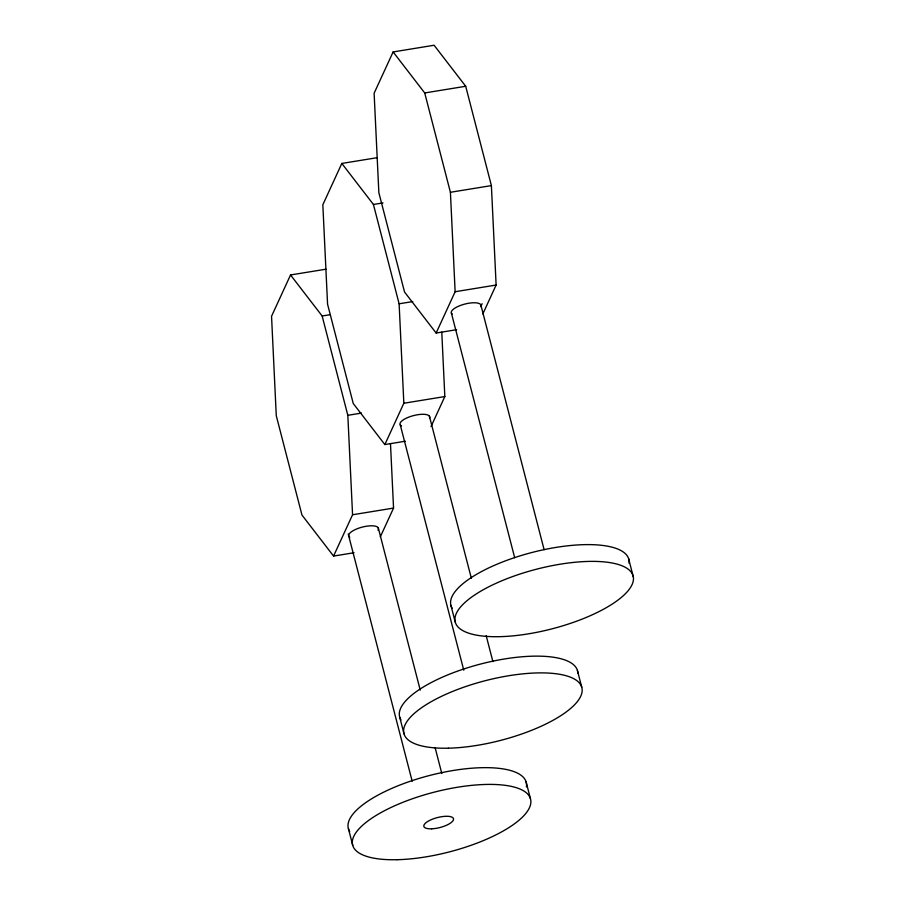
<?xml version="1.0" encoding="UTF-8"?>
<svg xmlns="http://www.w3.org/2000/svg" width="905" height="905" viewBox="0 0 905 905"><rect width="100%" height="100%" fill="white"/><g stroke="black" fill="none" stroke-linecap="round" stroke-linejoin="round"><path stroke-width="1.36" d="M326.072 269.181L290.539 274.962L271.545 316.275L276.274 415.723L301.965 515.047L333.56 556.077L354.059 552.729M377.351 157.662L341.83 163.443L322.836 204.756L327.565 304.204L353.255 403.528L384.851 444.559L405.338 441.21M482.829 313.967L496.121 285.041L491.392 185.604L465.702 86.269L434.106 45.25L393.121 51.936L374.116 93.238L378.856 192.686L404.535 292.01L436.142 333.04L456.629 329.692M333.56 556.077L352.565 514.764L347.825 415.316L322.146 315.992L290.539 274.962M384.851 444.559L403.845 403.245L399.116 303.797L373.426 204.473L341.83 163.443M436.142 333.04L455.136 291.727L450.407 192.279L424.717 92.955L393.121 51.936M482.127 303.707L480.77 306.659A15.317 5.136 -14.5 0 0 464.785 304.08A15.317 5.136 -14.5 0 0 452.206 314.08M380.304 536.869L393.551 508.078L390.485 443.654M431.018 426.606L444.83 396.56L441.776 332.135M424.717 92.955L465.702 86.269M373.426 204.473L382.996 202.912M450.407 192.279L491.392 185.604M455.136 291.727L496.121 285.041M322.146 315.992L330.336 314.657M399.116 303.797L412.782 301.569M403.845 403.245L444.83 396.56M347.825 415.316L361.491 413.087M352.565 514.764L393.551 508.078M480.996 305.46L544.109 549.652M628.579 558.555L633.296 576.813A91.869 30.815 -14.5 0 1 504.311 636.498A91.869 30.815 -14.5 0 1 494.933 583.816A91.869 30.815 -14.5 0 1 633.296 576.813M577.413 670.447L581.745 687.212M514.696 557.752L451.403 313.153M526.122 781.965L530.454 798.73M429.389 416.13L471.369 578.385M486.177 635.649L492.886 661.555M450.894 605.264L455.226 622.029M400.293 424.988L463.767 670.209M378.2 527.581L420.248 690.13M435.079 747.507L441.798 773.458M399.705 717.156L404.049 733.91M348.233 533.995L412.182 781.241M348.425 828.675L352.758 845.428M349.794 537.219A15.317 5.136 -14.5 0 1 362.52 527.038A15.317 5.136 -14.5 0 1 377.962 530.115M349.703 831.457A91.869 30.815 -14.5 0 1 431.165 775.076A91.869 30.815 -14.5 0 1 526.393 786.909M401.526 425.95A15.317 5.136 -14.5 0 1 412.759 415.802A15.317 5.136 -14.5 0 1 429.479 418.178M400.994 719.939A91.869 30.815 -14.5 0 1 479.695 664.27A91.869 30.815 -14.5 0 1 577.843 673.388M452.138 608.194A91.869 30.815 -14.5 0 1 533.271 552.152A91.869 30.815 -14.5 0 1 629.054 563.261M397.159 859.705A91.869 30.815 -14.5 0 0 530.884 801.66A91.869 30.815 -14.5 0 0 396.775 804.862A91.869 30.815 -14.5 0 0 397.159 859.705M431.674 828.81A15.317 5.136 -14.5 0 0 453.552 818.991A15.317 5.136 -14.5 0 0 430.803 819.862A15.317 5.136 -14.5 0 0 431.674 828.81M448.45 748.186A91.869 30.815 -14.5 0 0 582.175 690.142A91.869 30.815 -14.5 0 0 448.066 693.343A91.869 30.815 -14.5 0 0 448.45 748.186"/></g></svg>
